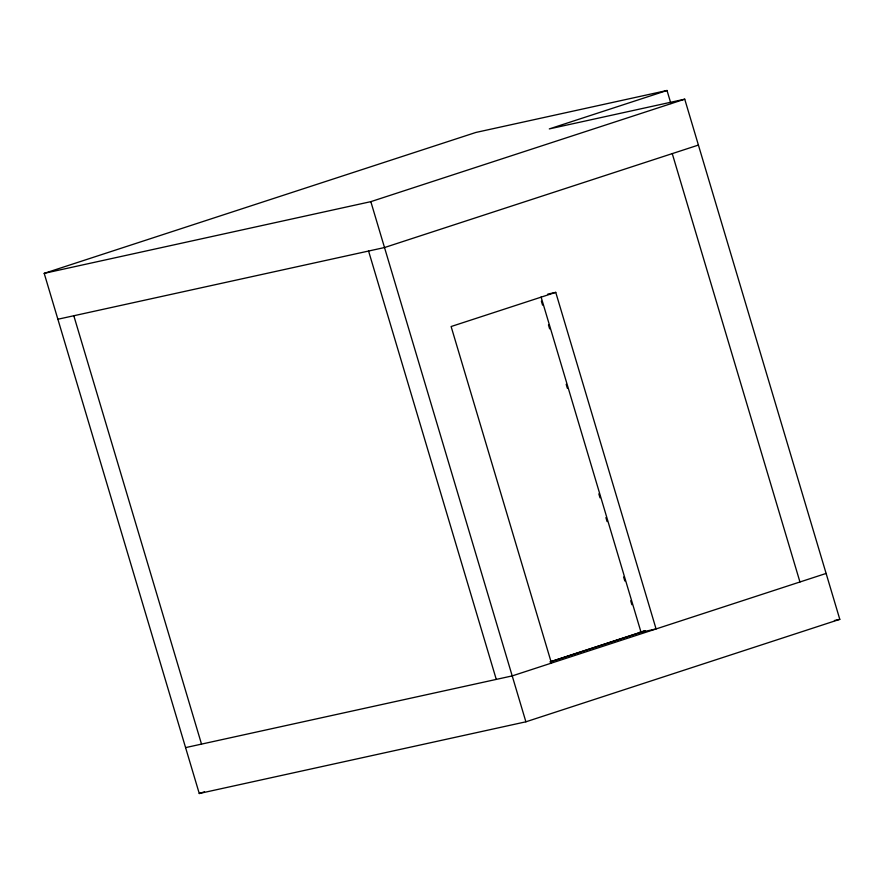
<?xml version="1.0" encoding="UTF-8"?>
<svg xmlns="http://www.w3.org/2000/svg" width="884" height="884" viewBox="0 0 884 884"><rect width="100%" height="100%" fill="white"/><g stroke="black" fill="none" stroke-linecap="round" stroke-linejoin="round"><path stroke-width="1.33" d="M667.022 90.488L549.307 128.909L684.735 99.185L839.8 619.341L525.892 721.808L199.265 793.512L44.2 273.355L475.824 132.467L667.022 90.488L670.923 103.605M44.2 273.355L370.827 201.651L684.735 99.185M698.415 145.075L384.507 247.542L57.88 319.246M645.099 630.657L638.557 632.789L656.083 628.944L555.749 292.372L451.116 326.527L551.45 663.099M549.903 661.906L645.386 630.734M550.776 661.707L641.033 632.248L541.085 297.002M826.12 573.44L512.212 675.906L185.585 747.61M199.265 793.512L204.513 791.799M547.782 294.118L555.749 292.372M834.441 620.513L839.8 619.341M672.26 153.617L799.954 581.981M541.384 301.157L542.566 305.113M548.467 324.914L549.649 328.87M566.18 384.308L567.362 388.264M598.833 493.858L600.015 497.814M605.916 517.615L607.098 521.571M623.629 577.009L624.811 580.965M630.712 600.766L631.883 604.722M370.827 201.651L525.892 721.808M368.573 251.045L496.278 679.409M73.814 315.754L201.519 744.118"/></g></svg>
